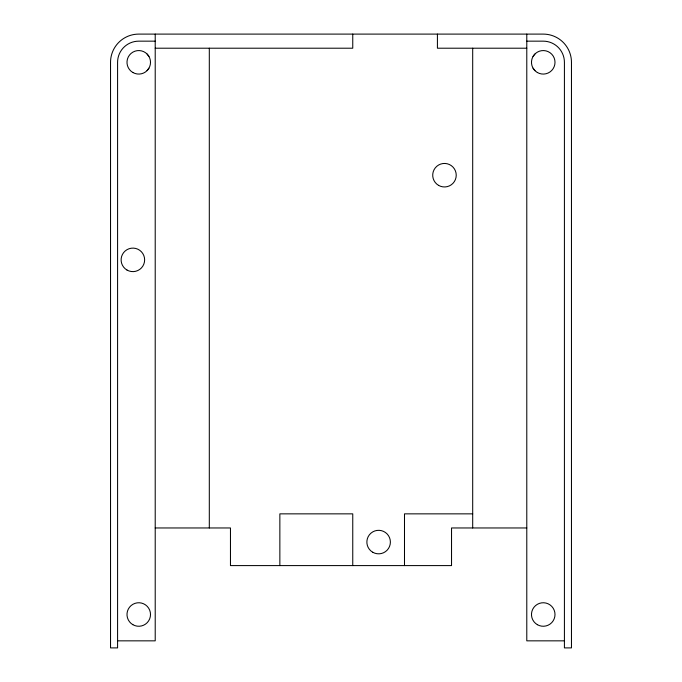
<?xml version="1.0" encoding="UTF-8"?>
<svg xmlns="http://www.w3.org/2000/svg" width="682" height="682" viewBox="0 0 682 682"><rect width="100%" height="100%" fill="white"/><g stroke="black" fill="none" stroke-linecap="round" stroke-linejoin="round"><path stroke-width="1.02" d="M147.065 70.638L148.932 68.2M533.068 56.444L534.935 54.006M155.215 41.159L138.753 41.159A21.168 21.168 0 0 0 117.585 62.318L117.585 647.9L110.535 647.9L110.535 62.318A28.218 28.218 0 0 1 138.753 34.1L543.247 34.1A28.218 28.218 0 0 1 571.465 62.318L571.465 647.9L564.415 647.9L564.415 62.318A21.168 21.168 0 0 0 543.247 41.159L526.785 41.159M155.215 48.209L352.756 48.209L352.756 34.1M526.785 48.209L437.418 48.209L437.418 34.1M472.694 513.853L404.494 513.853L404.494 565.591M155.215 527.962L230.465 527.962L230.465 565.591L451.535 565.591L451.535 527.962L526.785 527.962M117.585 640.841L155.215 640.841L155.215 34.1M564.415 640.841L526.785 640.841L526.785 34.1M533.068 68.2L534.935 70.638M147.065 54.006L148.932 56.444M472.694 48.209L472.694 527.962M352.756 565.591L352.756 513.853L279.859 513.853L279.859 565.591M209.306 48.209L209.306 527.962M438.594 185.385A11.756 11.756 0 0 0 456.232 175.206A11.756 11.756 0 0 0 438.594 165.018A11.756 11.756 0 0 0 438.594 185.385M372.747 552.258A11.756 11.756 0 0 0 390.385 542.071A11.756 11.756 0 0 0 372.747 531.892A11.756 11.756 0 0 0 372.747 552.258M132.871 72.505A11.756 11.756 0 0 0 150.509 62.318A11.756 11.756 0 0 0 132.871 52.139A11.756 11.756 0 0 0 132.871 72.505M537.365 72.505A11.756 11.756 0 0 0 555.003 62.318A11.756 11.756 0 0 0 537.365 52.139A11.756 11.756 0 0 0 537.365 72.505M126.997 270.046A11.756 11.756 0 0 0 144.635 259.868A11.756 11.756 0 0 0 126.997 249.68A11.756 11.756 0 0 0 126.997 270.046M537.365 624.686A11.756 11.756 0 0 0 555.003 614.508A11.756 11.756 0 0 0 537.365 604.32A11.756 11.756 0 0 0 537.365 624.686M132.871 624.686A11.756 11.756 0 0 0 150.509 614.508A11.756 11.756 0 0 0 132.871 604.32A11.756 11.756 0 0 0 132.871 624.686"/></g></svg>
